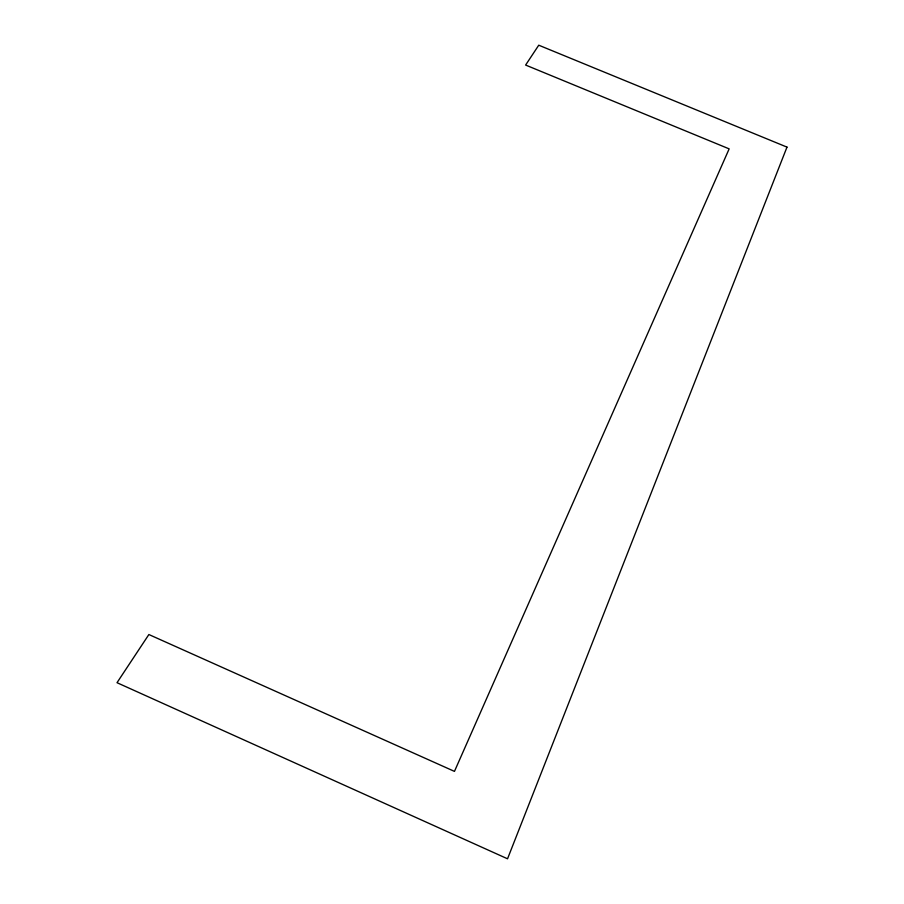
<?xml version="1.0" encoding="UTF-8"?>
<svg xmlns="http://www.w3.org/2000/svg" width="904" height="904" viewBox="0 0 904 904"><rect width="100%" height="100%" fill="white"/><g stroke="black" fill="none" stroke-linecap="round" stroke-linejoin="round"><path stroke-width="1.36" d="M786.988 147.115L507.539 858.8L117.011 682.701L148.877 634.529L454.463 771.383L729.155 148.866L525.619 65.054L538.75 45.2L786.988 147.115"/></g></svg>
